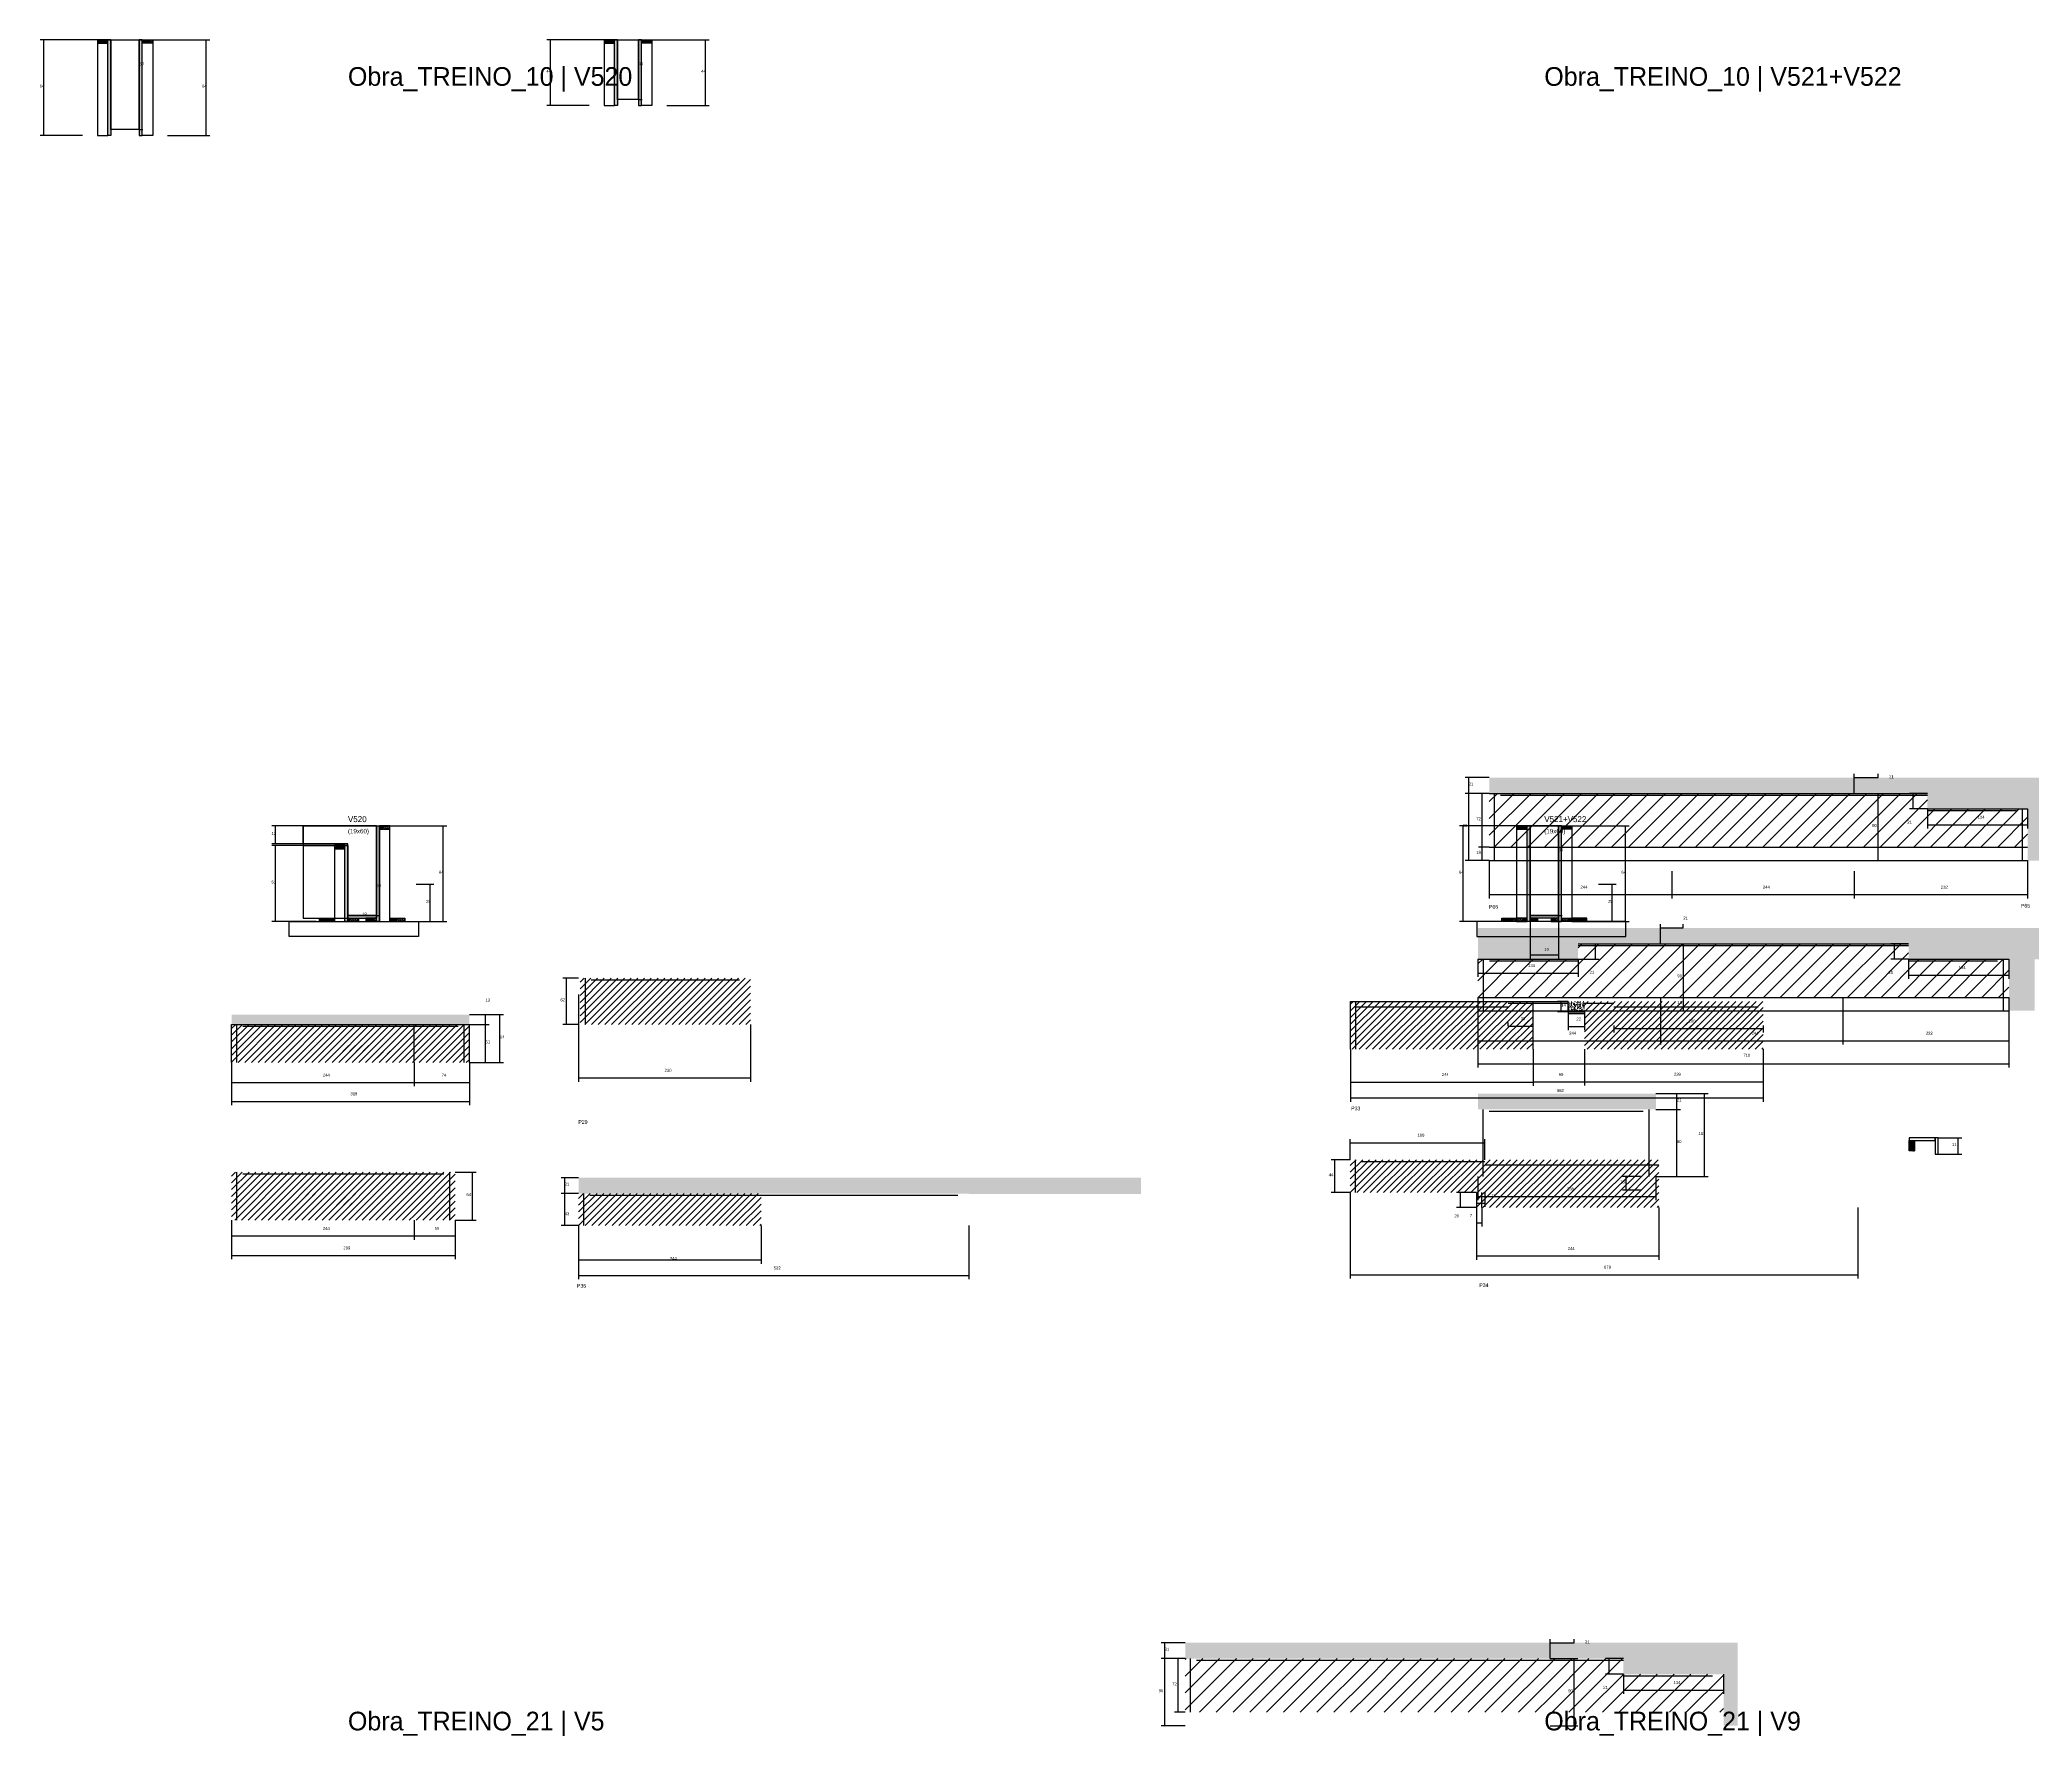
# Model space of a CAD drawing. Header units: metres. Extents: x -65046 to 21926, y -45195 to 1016.
# Drawn here: x 2788 to 5452, y -25418 to -23148 of the extents above; entities that cross this region are included whole.
import ezdxf

# ---------------------------------------------------------------- set-up
doc = ezdxf.new("R2010")
doc.units = ezdxf.units.M
for name, color, linetype in [('CONCRETO', 251, 'Continuous'), ('COTA', 241, 'Continuous'), ('Hachura', 253, 'Continuous'), ('LABEL_ID', 3, 'Continuous'), ('Madeira', 126, 'Continuous'), ('NOMENCLATURA', 7, 'Continuous'), ('Painéis', 200, 'Continuous'), ('SARR_2.2x7', 40, 'Continuous'), ('Texto Seção', 7, 'Continuous')]:
    doc.layers.add(name, color=color, linetype=linetype)

msp = doc.modelspace()

# ---------------------------------------------------------------- hatches: boundary and pattern name
at = {"layer": 'COTA'}
h = msp.add_hatch(dxfattribs=at)
h.set_pattern_fill('AR-CONC', scale=0.03)
h.paths.add_polyline_path([(5465.4, -24135.4), (4726.4, -24135.4), (4726.4, -24135.4), (4726.4, -24156.6), (4726.4, -24156.6), (5312.4, -24156.6), (5312.4, -24156.6), (5312.4, -24177.4), (5312.4, -24177.4), (5446.4, -24177.4), (5446.4, -24177.4), (5446.4, -24246.4), (5446.4, -24246.4), (5465.4, -24246.4), (5465.4, -24246.4), (5465.4, -24135.4)])
h = msp.add_hatch(dxfattribs=at)
h.set_pattern_fill('AR-CONC', scale=0.03)
h.paths.add_polyline_path([(5455.9, -24378.4), (5589.9, -24378.4), (5589.9, -24357.6), (5801.4, -24357.6), (5917.4, -24357.6), (5917.4, -24336.4), (5801.4, -24336.4), (4845.3, -24336.4), (4711.3, -24336.4), (4711.3, -24378.4), (4845.3, -24378.4), (4845.3, -24357.6), (5199.3, -24357.6), (5199.3, -24357.6), (5287.3, -24357.6), (5287.3, -24378.4), (5421.3, -24378.4), (5421.3, -24447.4), (5455.9, -24447.4)])
h = msp.add_hatch(dxfattribs=at)
h.set_pattern_fill('AR-CONC', scale=0.03)
h.paths.add_polyline_path([(3362.4, -24465.6), (3362.4, -24452.4), (3044.4, -24452.4), (3044.4, -24465.6)])
h = msp.add_hatch(dxfattribs=at)
h.set_pattern_fill('AR-CONC', scale=0.03)
h.paths.add_polyline_path([(4831.9, -24434.9), (4831.9, -24448.9), (4853.9, -24448.9), (4853.9, -24434.9)])
h = msp.add_hatch(dxfattribs=at)
h.set_pattern_fill('AR-CONC', scale=0.03)
h.paths.add_polyline_path([(4711.3, -24558.2), (4711.3, -24579.4), (4949.3, -24579.4), (4949.3, -24558.2)])
h = msp.add_hatch(dxfattribs=at)
h.set_pattern_fill('AR-CONC', scale=0.03)
h.paths.add_polyline_path([(4011.5, -24670.6), (3508.5, -24670.6), (3508.5, -24691.8), (4030.5, -24691.8), (4030.5, -24692.6), (4260.5, -24692.6), (4260.5, -24670.6)])
h = msp.add_hatch(dxfattribs=at)
h.set_pattern_fill('AR-CONC', scale=0.03)
h.paths.add_polyline_path([(5058.8, -25292.8), (4319.8, -25292.8), (4319.8, -25292.8), (4319.8, -25314), (4319.8, -25314), (4905.8, -25314), (4905.8, -25314), (4905.8, -25334.8), (4905.8, -25334.8), (5039.8, -25334.8), (5039.8, -25334.8), (5039.8, -25403.8), (5039.8, -25403.8), (5058.8, -25403.8), (5058.8, -25403.8), (5058.8, -25292.8)])
at = {"layer": 'Hachura'}
h = msp.add_hatch(dxfattribs=at)
h.set_pattern_fill('ANSI31', scale=0.5)
h.paths.add_polyline_path([(2878.9, -23152.9), (2878.9, -23148.5), (2878.9, -23148.5), (2864.9, -23148.5), (2864.9, -23148.5), (2864.9, -23152.9), (2864.9, -23152.9), (2878.9, -23152.9)])
h = msp.add_hatch(color=8, dxfattribs=at)
h.dxf.hatch_style = 1
h.paths.add_polyline_path([(2878.9, -23148.5), (2882.9, -23148.5), (2882.9, -23148.5), (2882.9, -23276.5), (2882.9, -23276.5), (2878.9, -23276.5), (2878.9, -23276.5), (2878.9, -23148.5)])
h = msp.add_hatch(color=8, dxfattribs=at)
h.dxf.hatch_style = 1
h.paths.add_polyline_path([(2924.9, -23148.5), (2920.9, -23148.5), (2920.9, -23148.5), (2920.9, -23276.5), (2920.9, -23276.5), (2924.9, -23276.5), (2924.9, -23276.5), (2924.9, -23148.5)])
h = msp.add_hatch(dxfattribs=at)
h.set_pattern_fill('ANSI31', scale=0.5)
h.paths.add_polyline_path([(2924.9, -23152.9), (2924.9, -23148.5), (2924.9, -23148.5), (2938.9, -23148.5), (2938.9, -23148.5), (2938.9, -23152.9), (2938.9, -23152.9), (2924.9, -23152.9)])
h = msp.add_hatch(dxfattribs=at)
h.set_pattern_fill('ANSI31', scale=0.5)
h.paths.add_polyline_path([(3556.6, -23152.9), (3556.6, -23148.5), (3556.6, -23148.5), (3542.6, -23148.5), (3542.6, -23148.5), (3542.6, -23152.9), (3542.6, -23152.9), (3556.6, -23152.9)])
h = msp.add_hatch(color=8, dxfattribs=at)
h.dxf.hatch_style = 1
h.paths.add_polyline_path([(3556.6, -23148.5), (3560.6, -23148.5), (3560.6, -23148.5), (3560.6, -23236.5), (3560.6, -23236.5), (3556.6, -23236.5), (3556.6, -23236.5), (3556.6, -23148.5)])
h = msp.add_hatch(color=8, dxfattribs=at)
h.dxf.hatch_style = 1
h.paths.add_polyline_path([(3592.5, -23148.5), (3588.5, -23148.5), (3588.5, -23148.5), (3588.6, -23236.5), (3588.6, -23236.5), (3592.6, -23236.5), (3592.6, -23236.5), (3592.5, -23148.5)])
h = msp.add_hatch(dxfattribs=at)
h.set_pattern_fill('ANSI31', scale=0.5)
h.paths.add_polyline_path([(3592.5, -23152.9), (3592.5, -23148.5), (3592.5, -23148.5), (3606.5, -23148.5), (3606.5, -23148.5), (3606.5, -23152.9), (3606.5, -23152.9), (3592.5, -23152.9)])
h = msp.add_hatch(dxfattribs=at)
h.set_pattern_fill('ANSI31', scale=5)
h.paths.add_polyline_path([(4970.4, -24228.4), (4970.4, -24156.6), (4726.4, -24156.6), (4726.4, -24228.4)])
h = msp.add_hatch(dxfattribs=at)
h.set_pattern_fill('ANSI31', scale=5)
h.paths.add_polyline_path([(5214.4, -24228.4), (5214.4, -24156.6), (4970.4, -24156.6), (4970.4, -24228.4)])
h = msp.add_hatch(dxfattribs=at)
h.set_pattern_fill('ANSI31', scale=5)
h.paths.add_polyline_path([(5312.4, -24228.4), (5446.4, -24228.4), (5446.4, -24177.4), (5312.4, -24177.4), (5312.4, -24156.6), (5214.4, -24156.6), (5214.4, -24228.4)])
h = msp.add_hatch(color=8, dxfattribs=at)
h.dxf.hatch_style = 1
h.paths.add_polyline_path([(3238, -24200), (3242, -24200), (3242, -24200), (3242, -24328), (3242, -24328), (3238, -24328), (3238, -24328), (3238, -24200)])
h = msp.add_hatch(dxfattribs=at)
h.set_pattern_fill('ANSI31', scale=0.5)
h.paths.add_polyline_path([(3256, -24204.4), (3256, -24200), (3256, -24200), (3242, -24200), (3242, -24200), (3242, -24204.4), (3242, -24204.4), (3256, -24204.4)])
h = msp.add_hatch(dxfattribs=at)
h.set_pattern_fill('ANSI31', scale=0.5)
h.paths.add_polyline_path([(4777, -24204.4), (4777, -24200), (4777, -24200), (4763, -24200), (4763, -24200), (4763, -24204.4), (4763, -24204.4), (4777, -24204.4)])
h = msp.add_hatch(color=8, dxfattribs=at)
h.dxf.hatch_style = 1
h.paths.add_polyline_path([(4777, -24200), (4781, -24200), (4781, -24200), (4781, -24328), (4781, -24328), (4777, -24328), (4777, -24328), (4777, -24200)])
h = msp.add_hatch(color=8, dxfattribs=at)
h.dxf.hatch_style = 1
h.paths.add_polyline_path([(4823, -24200), (4819, -24200), (4819, -24200), (4819, -24328), (4819, -24328), (4823, -24328), (4823, -24328), (4823, -24200)])
h = msp.add_hatch(dxfattribs=at)
h.set_pattern_fill('ANSI31', scale=0.5)
h.paths.add_polyline_path([(4823, -24204.4), (4823, -24200), (4823, -24200), (4837, -24200), (4837, -24200), (4837, -24204.4), (4837, -24204.4), (4823, -24204.4)])
h = msp.add_hatch(color=8, dxfattribs=at)
h.dxf.hatch_style = 1
h.paths.add_polyline_path([(3200, -24226.4), (3200, -24224), (3200, -24224), (3140, -24224), (3140, -24224), (3140, -24226.4), (3140, -24226.4), (3200, -24226.4)])
h = msp.add_hatch(dxfattribs=at)
h.set_pattern_fill('ANSI31', scale=0.5)
h.paths.add_polyline_path([(3196, -24230.8), (3196, -24226.4), (3196, -24226.4), (3182, -24226.4), (3182, -24226.4), (3182, -24230.8), (3182, -24230.8), (3196, -24230.8)])
h = msp.add_hatch(color=8, dxfattribs=at)
h.dxf.hatch_style = 1
h.paths.add_polyline_path([(3196, -24226.4), (3200, -24226.4), (3200, -24226.4), (3200, -24328), (3200, -24328), (3196, -24328), (3196, -24328), (3196, -24226.4)])
h = msp.add_hatch(dxfattribs=at)
h.set_pattern_fill('ANSI31', scale=0.5)
h.paths.add_polyline_path([(3162, -24328), (3162, -24323.6), (3162, -24323.6), (3182, -24323.6), (3182, -24323.6), (3182, -24328), (3182, -24328), (3162, -24328)])
h = msp.add_hatch(color=8, dxfattribs=at)
h.dxf.hatch_style = 1
h.paths.add_polyline_path([(3238, -24323.6), (3238, -24320), (3238, -24320), (3200, -24320), (3200, -24320), (3200, -24323.6), (3200, -24323.6), (3238, -24323.6)])
h = msp.add_hatch(dxfattribs=at)
h.set_pattern_fill('ANSI31', scale=0.5)
h.paths.add_polyline_path([(3200, -24328), (3200, -24323.6), (3200, -24323.6), (3214, -24323.6), (3214, -24323.6), (3214, -24328), (3214, -24328), (3200, -24328)])
h = msp.add_hatch(dxfattribs=at)
h.set_pattern_fill('ANSI31', scale=0.5)
h.paths.add_polyline_path([(3238, -24328), (3238, -24323.6), (3238, -24323.6), (3224, -24323.6), (3224, -24323.6), (3224, -24328), (3224, -24328), (3238, -24328)])
h = msp.add_hatch(dxfattribs=at)
h.set_pattern_fill('ANSI31', scale=0.5)
h.paths.add_polyline_path([(3256, -24328), (3256, -24323.6), (3256, -24323.6), (3276, -24323.6), (3276, -24323.6), (3276, -24328), (3276, -24328), (3256, -24328)])
h = msp.add_hatch(dxfattribs=at)
h.set_pattern_fill('ANSI31', scale=0.5)
h.paths.add_polyline_path([(4743, -24328), (4743, -24323.6), (4743, -24323.6), (4763, -24323.6), (4763, -24323.6), (4763, -24328), (4763, -24328), (4743, -24328)])
h = msp.add_hatch(dxfattribs=at)
h.set_pattern_fill('ANSI31', scale=0.5)
h.paths.add_polyline_path([(4777, -24328), (4777, -24323.6), (4777, -24323.6), (4763, -24323.6), (4763, -24323.6), (4763, -24328), (4763, -24328), (4777, -24328)])
h = msp.add_hatch(color=8, dxfattribs=at)
h.dxf.hatch_style = 1
h.paths.add_polyline_path([(4781, -24323.6), (4781, -24320), (4781, -24320), (4819, -24320), (4819, -24320), (4819, -24323.6), (4819, -24323.6), (4781, -24323.6)])
h = msp.add_hatch(dxfattribs=at)
h.set_pattern_fill('ANSI31', scale=0.5)
h.paths.add_polyline_path([(4781, -24328), (4781, -24323.6), (4781, -24323.6), (4791, -24323.6), (4791, -24323.6), (4791, -24328), (4791, -24328), (4781, -24328)])
h = msp.add_hatch(dxfattribs=at)
h.set_pattern_fill('ANSI31', scale=0.5)
h.paths.add_polyline_path([(4819, -24328), (4819, -24323.6), (4819, -24323.6), (4809, -24323.6), (4809, -24323.6), (4809, -24328), (4809, -24328), (4819, -24328)])
h = msp.add_hatch(dxfattribs=at)
h.set_pattern_fill('ANSI31', scale=0.5)
h.paths.add_polyline_path([(4823, -24328), (4823, -24323.6), (4823, -24323.6), (4837, -24323.6), (4837, -24323.6), (4837, -24328), (4837, -24328), (4823, -24328)])
h = msp.add_hatch(dxfattribs=at)
h.set_pattern_fill('ANSI31', scale=0.5)
h.paths.add_polyline_path([(4857, -24328), (4857, -24323.6), (4857, -24323.6), (4837, -24323.6), (4837, -24323.6), (4837, -24328), (4837, -24328), (4857, -24328)])
h = msp.add_hatch(dxfattribs=at)
h.set_pattern_fill('ANSI31', scale=5)
h.paths.add_polyline_path([(4955.3, -24429.4), (4955.3, -24357.6), (4845.3, -24357.6), (4845.3, -24378.4), (4711.3, -24378.4), (4711.3, -24429.4), (4845.3, -24429.4)])
h = msp.add_hatch(dxfattribs=at)
h.set_pattern_fill('ANSI31', scale=5)
h.paths.add_polyline_path([(5199.3, -24429.4), (5199.3, -24357.6), (4955.3, -24357.6), (4955.3, -24429.4)])
h = msp.add_hatch(dxfattribs=at)
h.set_pattern_fill('ANSI31', scale=5)
h.paths.add_polyline_path([(5421.3, -24429.4), (5421.3, -24378.4), (5287.3, -24378.4), (5287.3, -24357.6), (5199.3, -24357.6), (5199.3, -24429.4)])
h = msp.add_hatch(dxfattribs=at)
h.set_pattern_fill('ANSI31', scale=2)
h.paths.add_polyline_path([(3738.5, -24465.7), (3738.5, -24403.7), (3510.5, -24403.7), (3510.5, -24465.7)])
h = msp.add_hatch(dxfattribs=at)
h.set_pattern_fill('ANSI31', scale=2)
h.paths.add_polyline_path([(4540.9, -24434.9), (4540.9, -24498.9), (4784.9, -24498.9), (4784.9, -24434.9)])
h = msp.add_hatch(dxfattribs=at)
h.set_pattern_fill('ANSI31', scale=2)
h.paths.add_polyline_path([(4757.9, -24469.6), (4779.5, -24469.6), (4779.5, -24469.6), (4779.5, -24449), (4779.5, -24449), (4757.9, -24449), (4757.9, -24449), (4757.9, -24469.6)])
h = msp.add_hatch(dxfattribs=at)
h.set_pattern_fill('ANSI31', scale=2)
h.paths.add_polyline_path([(5092.9, -24434.9), (4853.9, -24434.9), (4853.9, -24434.9), (4853.9, -24498.9), (4853.9, -24498.9), (5092.9, -24498.9), (5092.9, -24498.9), (5092.9, -24434.9)])
h = msp.add_hatch(dxfattribs=at)
h.set_pattern_fill('ANSI31', scale=2)
h.paths.add_polyline_path([(4978.6, -24472.9), (5007.5, -24472.9), (5007.5, -24472.9), (5007.5, -24452.3), (5007.5, -24452.3), (4978.6, -24452.3), (4978.6, -24452.3), (4978.6, -24472.9)])
h = msp.add_hatch(dxfattribs=at)
h.set_pattern_fill('ANSI31', scale=2)
h.paths.add_polyline_path([(3044.4, -24465.6), (3044.4, -24516.4), (3288.4, -24516.4), (3288.4, -24465.6)])
h = msp.add_hatch(dxfattribs=at)
h.set_pattern_fill('ANSI31', scale=2)
h.paths.add_polyline_path([(3288.4, -24465.6), (3288.4, -24516.4), (3362.4, -24516.4), (3362.4, -24465.6)])
h = msp.add_hatch(dxfattribs=at)
h.set_pattern_fill('ANSI31', scale=2)
h.paths.add_polyline_path([(3182.8, -24510.1), (3182.8, -24493.9), (3182.8, -24493.9), (3256.4, -24493.9), (3256.4, -24493.9), (3256.4, -24510.1), (3256.4, -24510.1), (3182.8, -24510.1)])
h = msp.add_hatch(dxfattribs=at)
h.set_pattern_fill('ANSI31', scale=2)
h.paths.add_polyline_path([(3288.4, -24727.3), (3288.4, -24663.3), (3044.4, -24663.3), (3044.4, -24727.3)])
h = msp.add_hatch(dxfattribs=at)
h.set_pattern_fill('ANSI31', scale=2)
h.paths.add_polyline_path([(3288.4, -24727.3), (3343.4, -24727.3), (3343.4, -24663.3), (3288.4, -24663.3)])
h = msp.add_hatch(dxfattribs=at)
h.set_pattern_fill('ANSI31', scale=2)
h.paths.add_polyline_path([(4720.4, -24690.6), (4720.4, -24646.6), (4540.4, -24646.6), (4540.4, -24690.6)])
h = msp.add_hatch(dxfattribs=at)
h.set_pattern_fill('ANSI31', scale=2)
h.paths.add_polyline_path([(4720.4, -24646.6), (4720.4, -24690.6), (4709.4, -24690.6), (4709.4, -24710.6), (4953.4, -24710.6), (4953.4, -24646.6)])
h = msp.add_hatch(dxfattribs=at)
h.set_pattern_fill('ANSI31', scale=2)
h.paths.add_polyline_path([(3141.4, -24707.9), (3141.4, -24691.7), (3141.4, -24691.7), (3210, -24691.7), (3210, -24691.7), (3210, -24707.9), (3210, -24707.9), (3141.4, -24707.9)])
h = msp.add_hatch(dxfattribs=at)
h.set_pattern_fill('ANSI31', scale=2)
h.paths.add_polyline_path([(3508.5, -24691.8), (3508.5, -24734.6), (3752.5, -24734.6), (3752.5, -24691.8)])
h = msp.add_hatch(dxfattribs=at)
h.set_pattern_fill('ANSI31', scale=5)
h.paths.add_polyline_path([(4563.8, -25385.8), (4563.8, -25314), (4319.8, -25314), (4319.8, -25385.8)])
h = msp.add_hatch(dxfattribs=at)
h.set_pattern_fill('ANSI31', scale=5)
h.paths.add_polyline_path([(4807.8, -25385.8), (4807.8, -25314), (4563.8, -25314), (4563.8, -25385.8)])
h = msp.add_hatch(dxfattribs=at)
h.set_pattern_fill('ANSI31', scale=5)
h.paths.add_polyline_path([(4905.8, -25385.8), (5039.8, -25385.8), (5039.8, -25334.8), (4905.8, -25334.8), (4905.8, -25314), (4807.8, -25314), (4807.8, -25385.8)])
at = {"layer": 'Madeira'}
h = msp.add_hatch(dxfattribs=at)
h.set_pattern_fill('ANSI31', scale=0.2)
h.paths.add_polyline_path([(5287.9, -24634.8), (5294.9, -24634.8), (5294.9, -24620.8), (5287.9, -24620.8)])

# ---------------------------------------------------------------- linework, layer by layer
at = {"layer": 'CONCRETO'}
for points in [[(2882.9, -23148.5), (2882.9, -23148.5), (2882.9, -23148.5), (2882.9, -23148.5), (2920.9, -23148.5), (2920.9, -23148.5), (2920.9, -23148.5), (2920.9, -23268.5), (2882.9, -23268.5), (2882.9, -23148.5)], [(3560.6, -23148.5), (3560.6, -23148.5), (3560.6, -23148.5), (3560.6, -23148.5), (3588.6, -23148.5), (3588.6, -23148.5), (3588.6, -23148.5), (3588.6, -23228.5), (3560.6, -23228.5), (3560.6, -23148.5)], [(3200, -24224), (3140, -24224), (3140, -24200), (3238, -24200), (3238, -24323.6), (3238, -24323.6), (3238, -24320), (3200, -24320)], [(3140, -24323.6), (3238, -24323.6), (3238, -24200), (3140, -24200)], [(4781, -24200), (4819, -24200), (4819, -24320), (4781, -24320), (4781, -24200)], [(4781, -24320), (4819, -24320), (4819, -24200), (4781, -24200)]]:
    msp.add_lwpolyline(points, close=True, dxfattribs=at)
at = {"layer": 'COTA'}
for p, q in [((2882.9, -23148.5), (2788.2, -23148.5)), ((2793.2, -23276.5), (2793.2, -23148.5)), ((2920.9, -23268.5), (2920.9, -23148.5)), ((2920.9, -23148.5), (2925.9, -23148.5)), ((2938.9, -23148.5), (3015.3, -23148.5)), ((3010.3, -23276.5), (3010.3, -23148.5)), ((3560.6, -23148.5), (3465.9, -23148.5)), ((3470.9, -23236.5), (3470.9, -23148.5)), ((3588.5, -23148.5), (3593.6, -23148.5)), ((3588.6, -23228.5), (3588.6, -23148.5)), ((3606.5, -23148.5), (3683, -23148.5)), ((3678, -23236.5), (3678, -23148.5)), ((3588.6, -23228.5), (3593.6, -23228.5)), ((3522.6, -23236.5), (3465.9, -23236.5)), ((3626.6, -23236.5), (3683, -23236.5)), ((2844.9, -23276.5), (2788.2, -23276.5)), ((2920.9, -23268.5), (2925.9, -23268.5)), ((2958.9, -23276.5), (3015.3, -23276.5)), ((4726.4, -24135.4), (4694, -24135.4)), ((4699, -24156.6), (4699, -24135.4)), ((5214.4, -24156.6), (5214.4, -24130.4)), ((5214.4, -24135.4), (5246.6, -24135.4)), ((5246.6, -24135.4), (5246.6, -24130.4)), ((4726.4, -24156.6), (4694, -24156.6)), ((4726.4, -24156.6), (4694, -24156.6)), ((4699, -24246.4), (4699, -24156.6)), ((4726.4, -24156.6), (4712, -24156.6)), ((4717, -24228.4), (4717, -24156.6)), ((5214.4, -24156.6), (5251.6, -24156.6)), ((5246.6, -24246.4), (5246.6, -24156.6)), ((5312.4, -24156.6), (5288.5, -24156.6)), ((5293.5, -24177.4), (5293.5, -24156.6)), ((5312.4, -24177.4), (5288.5, -24177.4)), ((5312.4, -24177.4), (5312.4, -24203.7)), ((5446.4, -24177.4), (5446.4, -24203.7)), ((3140, -24200), (3098.3, -24200)), ((3103.3, -24224), (3103.3, -24200)), ((3200, -24200), (3243, -24200)), ((3238, -24320), (3238, -24200)), ((3256, -24200), (3332.2, -24200)), ((3327.2, -24328), (3327.2, -24200)), ((4781, -24200), (4686.4, -24200)), ((4691.4, -24328), (4691.4, -24200)), ((4819, -24320), (4819, -24200)), ((4819, -24200), (4824, -24200)), ((4837, -24200), (4913.5, -24200)), ((4908.5, -24328), (4908.5, -24200)), ((5312.4, -24198.7), (5446.4, -24198.7)), ((3140, -24224), (3098.3, -24224)), ((3140, -24226.4), (3098.3, -24226.4)), ((3103.3, -24328), (3103.3, -24226.4)), ((4726.4, -24246.4), (4694, -24246.4)), ((4726.4, -24228.4), (4712, -24228.4)), ((4726.4, -24228.4), (4712, -24228.4)), ((4726.4, -24246.4), (4712, -24246.4)), ((4717, -24246.4), (4717, -24228.4)), ((4726.4, -24246.4), (4726.4, -24297)), ((5214.4, -24246.4), (5251.6, -24246.4)), ((5446.4, -24246.4), (5446.4, -24297)), ((4970.4, -24260.4), (4970.4, -24297)), ((4970.4, -24260.4), (4970.4, -24297)), ((5214.4, -24260.4), (5214.4, -24297)), ((5214.4, -24260.4), (5214.4, -24297)), ((3291.3, -24278.1), (3314.9, -24278.1)), ((3309.9, -24328), (3309.9, -24278.1)), ((4726.4, -24292), (4970.4, -24292)), ((4872.3, -24278), (4895.9, -24278)), ((4890.9, -24328), (4890.9, -24278)), ((4970.4, -24292), (5214.4, -24292)), ((5214.4, -24292), (5446.4, -24292)), ((3200, -24328), (3200, -24315)), ((3200, -24320), (3243, -24320)), ((3200, -24320), (3238, -24320)), ((3238, -24328), (3238, -24315)), ((4781, -24323.6), (4781, -24377.7)), ((4819, -24320), (4824, -24320)), ((4819, -24323.6), (4819, -24377.7)), ((3157.6, -24328), (3098.3, -24328)), ((3256, -24328), (3332.2, -24328)), ((3291.3, -24328), (3314.9, -24328)), ((4743, -24328), (4686.4, -24328)), ((4857, -24328), (4913.5, -24328)), ((4872.3, -24328), (4895.9, -24328)), ((4955.3, -24357.6), (4955.3, -24331.4)), ((4955.3, -24336.4), (4985.9, -24336.4)), ((4985.9, -24336.4), (4985.9, -24331.4)), ((4711.3, -24378.4), (4711.3, -24402)), ((4781, -24372.7), (4819, -24372.7)), ((4845.3, -24357.6), (4873.6, -24357.6)), ((4845.3, -24378.4), (4845.3, -24402)), ((4845.3, -24378.4), (4873.6, -24378.4)), ((4868.6, -24378.4), (4868.6, -24357.6)), ((4955.3, -24357.6), (4991.1, -24357.6)), ((4986.1, -24447.4), (4986.1, -24357.6)), ((5287.3, -24357.6), (5263.4, -24357.6)), ((5287.3, -24378.4), (5263.4, -24378.4)), ((5268.4, -24378.4), (5268.4, -24357.6)), ((5287.3, -24378.4), (5287.3, -24404.6)), ((5421.3, -24378.4), (5421.3, -24404.6)), ((3508.5, -24403.7), (3487.3, -24403.7)), ((3492.3, -24465.7), (3492.3, -24403.7)), ((4711.3, -24397), (4845.3, -24397)), ((5287.3, -24399.6), (5421.3, -24399.6)), ((3508.5, -24425.7), (3508.5, -24542.2)), ((4711.3, -24429.4), (4711.3, -24492.4)), ((4955.3, -24429.4), (4955.3, -24492.4)), ((4955.3, -24429.4), (4955.3, -24492.4)), ((4986.1, -24447.4), (4986.1, -24429.4)), ((4986.1, -24429.4), (4991.1, -24429.4)), ((5199.3, -24429.4), (5199.3, -24492.4)), ((5199.3, -24429.4), (5199.3, -24492.4)), ((5421.3, -24429.4), (5421.3, -24523.1)), ((3362.4, -24452.4), (3389, -24452.4)), ((3362.4, -24452.4), (3408.2, -24452.4)), ((3384, -24465.6), (3384, -24452.4)), ((3403.2, -24516.4), (3403.2, -24452.4)), ((4711.3, -24447.4), (4711.3, -24523.1)), ((4831.9, -24434.9), (4817.5, -24434.9)), ((4831.9, -24448.9), (4817.5, -24448.9)), ((4822.5, -24448.9), (4822.5, -24434.9)), ((4831.9, -24448.9), (4831.9, -24473.5)), ((4853.9, -24448.9), (4853.9, -24473.5)), ((4955.3, -24447.4), (4991.1, -24447.4)), ((4986.1, -24447.4), (4991.1, -24447.4)), ((5421.3, -24447.4), (5421.3, -24492.4)), ((3362.4, -24465.6), (3389, -24465.6)), ((3362.4, -24465.6), (3389, -24465.6)), ((3384, -24516.4), (3384, -24465.6)), ((3508.5, -24465.7), (3487.3, -24465.7)), ((3738.5, -24465.7), (3738.5, -24542.2)), ((4751.9, -24468.1), (4751.9, -24463.1)), ((4751.9, -24468.1), (4784.9, -24468.1)), ((4784.9, -24468.1), (4784.9, -24463.1)), ((4831.9, -24468.5), (4853.9, -24468.5)), ((4892.9, -24466.9), (4892.9, -24476.2)), ((4892.9, -24471.2), (5092.9, -24471.2)), ((5092.9, -24466.9), (5092.9, -24476.2)), ((4540.9, -24498.9), (4540.9, -24547.9)), ((4540.9, -24498.9), (4540.9, -24569)), ((4711.3, -24487.4), (4955.3, -24487.4)), ((4784.9, -24498.9), (4784.9, -24547.9)), ((4784.9, -24498.9), (4784.9, -24547.5)), ((4853.9, -24498.9), (4853.9, -24547.5)), ((4853.9, -24498.9), (4853.9, -24547.5)), ((4955.3, -24487.4), (5199.3, -24487.4)), ((5092.9, -24498.9), (5092.9, -24547.5)), ((5092.9, -24498.9), (5092.9, -24569)), ((5199.3, -24487.4), (5421.3, -24487.4)), ((3044.4, -24516.4), (3044.4, -24573.5)), ((3044.4, -24516.4), (3044.4, -24548.4)), ((3288.4, -24516.4), (3288.4, -24548.4)), ((3288.4, -24516.4), (3288.4, -24548.4)), ((3362.4, -24516.4), (3362.4, -24573.5)), ((3362.4, -24516.4), (3389, -24516.4)), ((3362.4, -24516.4), (3408.2, -24516.4)), ((3362.4, -24516.4), (3362.4, -24548.4)), ((3508.5, -24537.2), (3738.5, -24537.2)), ((4711.3, -24518.1), (5421.3, -24518.1)), ((3044.4, -24543.4), (3288.4, -24543.4)), ((3288.4, -24543.4), (3362.4, -24543.4)), ((4540.9, -24542.9), (4784.9, -24542.9)), ((4540.9, -24564), (5092.9, -24564)), ((4784.9, -24542.5), (4853.9, -24542.5)), ((4853.9, -24542.5), (5092.9, -24542.5)), ((4949.3, -24558.2), (4982.3, -24558.2)), ((4949.3, -24558.2), (5019.2, -24558.2)), ((4977.3, -24579.4), (4977.3, -24558.2)), ((5014.2, -24669.2), (5014.2, -24558.2)), ((3044.4, -24568.5), (3362.4, -24568.5)), ((4949.3, -24579.4), (4982.3, -24579.4)), ((4949.3, -24579.4), (4982.3, -24579.4)), ((4977.3, -24669.2), (4977.3, -24579.4)), ((4540.4, -24646.6), (4540.4, -24619)), ((4720.4, -24646.6), (4720.4, -24619)), ((5326.8, -24617.2), (5358.3, -24617.2)), ((5353.3, -24639.2), (5353.3, -24617.2)), ((4540.4, -24624), (4720.4, -24624)), ((5326.8, -24639.2), (5358.3, -24639.2)), ((3343.4, -24663.3), (3371.6, -24663.3)), ((3366.6, -24727.3), (3366.6, -24663.3)), ((3508.5, -24670.6), (3485, -24670.6)), ((3490, -24691.8), (3490, -24670.6)), ((4540.4, -24646.6), (4514.8, -24646.6)), ((4519.8, -24690.6), (4519.8, -24646.6)), ((4711.3, -24669.2), (4711.3, -24700.9)), ((4928.8, -24669.2), (4904.6, -24669.2)), ((4909.6, -24687.2), (4909.6, -24669.2)), ((4949.3, -24669.2), (4982.3, -24669.2)), ((4949.3, -24669.2), (4949.3, -24700.9)), ((4949.3, -24669.2), (5019.2, -24669.2)), ((3508.5, -24691.8), (3485, -24691.8)), ((3508.5, -24691.8), (3485, -24691.8)), ((3490, -24734.6), (3490, -24691.8)), ((4540.4, -24690.6), (4514.8, -24690.6)), ((4540.4, -24690.6), (4540.4, -24805.5)), ((4709.4, -24690.6), (4682.8, -24690.6)), ((4687.8, -24710.6), (4687.8, -24690.6)), ((4709.4, -24690.6), (4709.4, -24709.8)), ((4711.3, -24695.9), (4949.3, -24695.9)), ((4720.4, -24690.6), (4720.4, -24709.8)), ((4928.8, -24687.2), (4904.6, -24687.2)), ((4709.4, -24710.6), (4682.8, -24710.6)), ((4709.4, -24704.8), (4720.4, -24704.8)), ((4709.4, -24710.6), (4709.4, -24780.3)), ((4709.4, -24710.6), (4709.4, -24736)), ((4716.4, -24710.6), (4716.4, -24736)), ((4953.4, -24710.6), (4953.4, -24780.3)), ((5219.4, -24710.6), (5219.4, -24805.5)), ((3044.4, -24727.3), (3044.4, -24779.6)), ((3044.4, -24727.3), (3044.4, -24753.6)), ((3044.4, -24748.6), (3288.4, -24748.6)), ((3288.4, -24727.3), (3288.4, -24753.6)), ((3288.4, -24727.3), (3288.4, -24753.6)), ((3288.4, -24748.6), (3343.4, -24748.6)), ((3343.4, -24727.3), (3343.4, -24779.6)), ((3343.4, -24727.3), (3371.6, -24727.3)), ((3343.4, -24727.3), (3343.4, -24753.6)), ((3508.5, -24734.6), (3485, -24734.6)), ((3508.5, -24734.6), (3508.5, -24785.7)), ((3508.5, -24734.6), (3508.5, -24806.5)), ((3752.5, -24734.6), (3752.5, -24785.7)), ((4030.5, -24734.6), (4030.5, -24806.5)), ((4709.4, -24731), (4716.4, -24731)), ((3044.4, -24774.6), (3343.4, -24774.6)), ((4709.4, -24775.3), (4953.4, -24775.3)), ((3508.5, -24780.7), (3752.5, -24780.7)), ((3508.5, -24801.5), (4030.5, -24801.5)), ((4540.4, -24800.5), (5219.4, -24800.5)), ((4319.8, -25292.8), (4287.4, -25292.8)), ((4292.4, -25314), (4292.4, -25292.8)), ((4807.8, -25314), (4807.8, -25287.8)), ((4807.8, -25292.8), (4840, -25292.8)), ((4840, -25292.8), (4840, -25287.8)), ((4319.8, -25314), (4287.4, -25314)), ((4319.8, -25314), (4287.4, -25314)), ((4292.4, -25403.8), (4292.4, -25314)), ((4319.8, -25314), (4305.4, -25314)), ((4310.4, -25385.8), (4310.4, -25314)), ((4807.8, -25314), (4845, -25314)), ((4840, -25403.8), (4840, -25314)), ((4905.8, -25314), (4881.9, -25314)), ((4905.8, -25334.8), (4881.9, -25334.8)), ((4886.9, -25334.8), (4886.9, -25314)), ((4905.8, -25334.8), (4905.8, -25361.1)), ((5039.8, -25334.8), (5039.8, -25361.1)), ((4905.8, -25356.1), (5039.8, -25356.1)), ((4319.8, -25385.8), (4305.4, -25385.8)), ((4319.8, -25403.8), (4287.4, -25403.8)), ((4807.8, -25403.8), (4845, -25403.8))]:
    msp.add_line(p, q, dxfattribs=at)
at = {"layer": 'Madeira'}
for points in [[(2878.9, -23152.9), (2878.9, -23148.5), (2864.9, -23148.5), (2864.9, -23152.9)], [(2878.9, -23148.5), (2864.9, -23148.5), (2864.9, -23276.5), (2878.9, -23276.5)], [(2924.9, -23152.9), (2924.9, -23148.5), (2938.9, -23148.5), (2938.9, -23152.9)], [(2924.9, -23148.5), (2938.9, -23148.5), (2938.9, -23276.5), (2924.9, -23276.5)], [(3556.6, -23152.9), (3556.6, -23148.5), (3542.6, -23148.5), (3542.6, -23152.9)], [(3556.6, -23148.5), (3542.6, -23148.5), (3542.6, -23236.5), (3556.6, -23236.5)], [(3592.5, -23152.9), (3592.5, -23148.5), (3606.5, -23148.5), (3606.5, -23152.9)], [(3592.5, -23148.5), (3606.5, -23148.5), (3606.6, -23236.5), (3592.6, -23236.5)], [(3256, -24204.4), (3256, -24200), (3242, -24200), (3242, -24204.4)], [(3256, -24200), (3242, -24200), (3242, -24328), (3256, -24328)], [(4777, -24204.4), (4777, -24200), (4763, -24200), (4763, -24204.4)], [(4777, -24200), (4763, -24200), (4763, -24328), (4777, -24328)], [(4823, -24204.4), (4823, -24200), (4837, -24200), (4837, -24204.4)], [(4823, -24200), (4837, -24200), (4837, -24328), (4823, -24328)], [(3196, -24230.8), (3196, -24226.4), (3182, -24226.4), (3182, -24230.8)], [(3196, -24226.4), (3182, -24226.4), (3182, -24328), (3196, -24328)], [(3162, -24328), (3162, -24323.6), (3182, -24323.6), (3182, -24328)], [(3200, -24328), (3200, -24323.6), (3214, -24323.6), (3214, -24328)], [(3238, -24328), (3238, -24323.6), (3224, -24323.6), (3224, -24328)], [(3256, -24328), (3256, -24323.6), (3276, -24323.6), (3276, -24328)], [(4743, -24328), (4743, -24323.6), (4763, -24323.6), (4763, -24328)], [(4777, -24328), (4777, -24323.6), (4763, -24323.6), (4763, -24328)], [(4781, -24328), (4781, -24323.6), (4791, -24323.6), (4791, -24328)], [(4819, -24328), (4819, -24323.6), (4809, -24323.6), (4809, -24328)], [(4823, -24328), (4823, -24323.6), (4837, -24323.6), (4837, -24328)], [(4857, -24328), (4857, -24323.6), (4837, -24323.6), (4837, -24328)], [(3294.4, -24348), (3121.4, -24348), (3121.4, -24328), (3294.4, -24328)], [(4709.6, -24348), (4909.2, -24348), (4909.2, -24328), (4709.6, -24328)], [(5287.9, -24620.8), (5294.9, -24620.8), (5294.9, -24634.8), (5287.9, -24634.8)]]:
    msp.add_lwpolyline(points, close=True, dxfattribs=at)
at = {"layer": 'Painéis'}
for p, q in [((4726.4, -24156.6), (5312.4, -24156.6)), ((5312.4, -24177.4), (5446.4, -24177.4)), ((3242, -24328), (3242, -24200)), ((4781, -24328), (4781, -24200)), ((4819, -24328), (4819, -24200)), ((3140, -24224), (3200, -24224)), ((3200, -24328), (3200, -24226.4)), ((4726.4, -24228.4), (5312.4, -24228.4)), ((4726.4, -24246.4), (5446.4, -24246.4)), ((5312.4, -24228.4), (5446.4, -24228.4)), ((3200, -24320), (3238, -24320)), ((3200, -24323.6), (3200, -24320)), ((3238, -24323.6), (3238, -24320)), ((4781, -24320), (4819, -24320)), ((4781, -24323.6), (4781, -24320)), ((4819, -24323.6), (4819, -24320)), ((4711.3, -24378.4), (4845.3, -24378.4)), ((4845.3, -24357.6), (5199.3, -24357.6)), ((5199.3, -24357.6), (5287.3, -24357.6)), ((5287.3, -24378.4), (5421.3, -24378.4)), ((4711.3, -24429.4), (4845.3, -24429.4)), ((4845.3, -24429.4), (5199.3, -24429.4)), ((5199.3, -24429.4), (5421.3, -24429.4)), ((4540.9, -24434.9), (4831.9, -24434.9)), ((4540.9, -24498.9), (4540.9, -24434.9)), ((4711.3, -24447.4), (5421.3, -24447.4)), ((4784.9, -24498.9), (4784.9, -24434.9)), ((4831.9, -24448.9), (4831.9, -24434.9)), ((4831.9, -24448.9), (4853.9, -24448.9)), ((3044.4, -24465.6), (3362.4, -24465.6)), ((3044.4, -24516.4), (3044.4, -24465.6)), ((3288.4, -24516.4), (3288.4, -24465.6)), ((3362.4, -24516.4), (3362.4, -24465.6))]:
    msp.add_line(p, q, dxfattribs=at)
for points in [[(2878.9, -23148.5), (2882.9, -23148.5), (2882.9, -23276.5), (2878.9, -23276.5)], [(2924.9, -23148.5), (2920.9, -23148.5), (2920.9, -23276.5), (2924.9, -23276.5)], [(3556.6, -23148.5), (3560.6, -23148.5), (3560.6, -23236.5), (3556.6, -23236.5)], [(3592.5, -23148.5), (3588.5, -23148.5), (3588.6, -23236.5), (3592.6, -23236.5)], [(3238, -24200), (3242, -24200), (3242, -24328), (3238, -24328)], [(4777, -24200), (4781, -24200), (4781, -24328), (4777, -24328)], [(4823, -24200), (4819, -24200), (4819, -24328), (4823, -24328)], [(3200, -24226.4), (3200, -24224), (3140, -24224), (3140, -24226.4)], [(3196, -24226.4), (3200, -24226.4), (3200, -24328), (3196, -24328)], [(3238, -24323.6), (3238, -24320), (3200, -24320), (3200, -24323.6)], [(4781, -24323.6), (4781, -24320), (4819, -24320), (4819, -24323.6)], [(5322.8, -24639.2), (5326.8, -24639.2), (5326.8, -24617.2), (5322.8, -24617.2)]]:
    msp.add_lwpolyline(points, close=True, dxfattribs=at)
msp.add_lwpolyline([(5322.8, -24617.2), (5287.9, -24617.2), (5287.9, -24620.8), (5322.8, -24620.8), (5322.8, -24617.2)], dxfattribs=at)
at = {"layer": 'SARR_2.2x7'}
for p, q in [((4733.4, -24228.4), (4733.4, -24156.6)), ((4741.4, -24158.8), (4970.4, -24158.8)), ((4970.4, -24158.8), (5214.4, -24158.8)), ((5214.4, -24158.8), (5312.4, -24158.8)), ((5312.4, -24179.6), (5431.4, -24179.6)), ((5439.4, -24228.4), (5439.4, -24177.4)), ((4733.4, -24246.4), (4733.4, -24228.4)), ((5439.4, -24246.4), (5439.4, -24228.4)), ((4718.8, -24429.4), (4718.8, -24378.4)), ((4845.3, -24359.8), (4955.3, -24359.8)), ((4955.3, -24359.8), (5199.3, -24359.8)), ((5199.3, -24359.8), (5287.3, -24359.8)), ((5414.3, -24429.4), (5414.3, -24378.4)), ((3517.5, -24465.7), (3517.5, -24403.7)), ((3525.5, -24405.9), (3723.5, -24405.9)), ((4726.8, -24380.6), (4845.3, -24380.6)), ((5287.3, -24380.6), (5406.3, -24380.6)), ((4718.8, -24447.4), (4718.8, -24429.4)), ((5414.3, -24447.4), (5414.3, -24429.4)), ((4547.9, -24498.9), (4547.9, -24434.9)), ((4547.9, -24441.9), (4751.9, -24441.9)), ((4751.9, -24437.1), (4784.9, -24437.1)), ((4784.9, -24437.1), (4831.9, -24437.1)), ((4831.9, -24451.1), (4853.9, -24451.1)), ((4853.9, -24437.1), (4892.9, -24437.1)), ((4892.9, -24441.9), (5085.9, -24441.9)), ((3051.4, -24516.4), (3051.4, -24465.6)), ((3059.4, -24467.8), (3347.4, -24467.8)), ((3355.4, -24516.4), (3355.4, -24465.6)), ((4718.3, -24669.2), (4718.3, -24579.4)), ((4726.3, -24581.6), (4932.3, -24581.6)), ((4940.3, -24669.2), (4940.3, -24579.4)), ((3051.4, -24727.3), (3051.4, -24663.3)), ((3059.4, -24665.5), (3328.4, -24665.5)), ((3336.4, -24727.3), (3336.4, -24663.3)), ((4547.4, -24690.6), (4547.4, -24646.6)), ((4555.4, -24648.8), (4720.4, -24648.8)), ((4720.4, -24653.6), (4953.4, -24653.6)), ((3515.5, -24734.6), (3515.5, -24691.8)), ((3523.5, -24694), (4015.5, -24694)), ((4716.4, -24710.6), (4716.4, -24690.6)), ((4326.8, -25385.8), (4326.8, -25314)), ((4334.8, -25316.2), (4563.8, -25316.2)), ((4563.8, -25316.2), (4807.8, -25316.2)), ((4807.8, -25316.2), (4905.8, -25316.2)), ((4905.8, -25337), (5024.8, -25337))]:
    msp.add_line(p, q, dxfattribs=at)

# ---------------------------------------------------------------- texts
at = {"layer": 'COTA'}
for s, p in [('60', (2920.9, -23182.5)), ('40', (3588.6, -23182.5)), ('44', (3465.4, -23192.5)), ('44', (3672.5, -23192.5)), ('64', (2787.7, -23212.5)), ('64', (3004.8, -23212.5)), ('21', (5261.2, -24136.2)), ('21', (4699, -24146)), ('72', (4709, -24192.5)), ('21', (5285.4, -24197)), ('134', (5379.4, -24190.5)), ('12', (3097.8, -24212)), ('90', (4690.9, -24201.5)), ('90', (5238.5, -24201.5)), ('18', (4709, -24237.4)), ('60', (4819, -24234)), ('51', (3097.8, -24277.2)), ('64', (3321.7, -24264)), ('64', (4685.9, -24264)), ('64', (4903, -24264)), ('60', (3238, -24281.8)), ('25', (3304.4, -24303.1)), ('244', (4848.4, -24283.9)), ('25', (4885.4, -24303)), ('244', (5092.4, -24283.9)), ('232', (5330.4, -24283.8)), ('19', (3219, -24320)), ('21', (4985.9, -24325.3)), ('19', (4800, -24367.2)), ('134', (4778.3, -24388.8)), ('21', (4860.5, -24397.9)), ('90', (4978, -24402.5)), ('21', (5260.3, -24397.9)), ('134', (5354.3, -24391.4)), ('13', (3384, -24435)), ('62', (3484.2, -24434.7)), ('33', (4768.4, -24459.9)), ('14', (4822.5, -24441.9)), ('22', (4842.9, -24460.5)), ('18', (4978, -24438.4)), ('200', (4992.9, -24463.1)), ('64', (3403.2, -24484.4)), ('244', (4833.3, -24479.3)), ('244', (5077.3, -24479.3)), ('222', (5310.3, -24479.4)), ('51', (3384, -24491)), ('710', (5066.3, -24508.9)), ('244', (3166.4, -24535.3)), ('74', (3325.4, -24535.3)), ('230', (3623.5, -24529)), ('244', (4662.9, -24534.8)), ('69', (4819.4, -24534.4)), ('239', (4973.4, -24534.3)), ('318', (3203.4, -24560.3)), ('552', (4816.9, -24555.9)), ('21', (4977.3, -24568.8)), ('180', (4630.4, -24615.9)), ('111', (5006.2, -24613.7)), ('90', (4977.3, -24624.3)), ('11', (5345.2, -24628.2)), ('44', (4511.7, -24668.6)), ('64', (3358.5, -24695.3)), ('21', (3490, -24681.2)), ('11', (4728.9, -24696.7)), ('238', (4830.3, -24687.7)), ('18', (4901.5, -24678.2)), ('43', (3490, -24720.8)), ('20', (4679.7, -24723.7)), ('7', (4700.5, -24723)), ('244', (3166.4, -24740.5)), ('55', (3315.9, -24740.4)), ('299', (3193.9, -24766.5)), ('244', (3630.5, -24780.7)), ('244', (4831.4, -24767.3)), ('522', (3769.5, -24793.4)), ('679', (4879.9, -24792.4)), ('21', (4292.4, -25303.4)), ('21', (4854.6, -25293.6)), ('90', (4284.3, -25358.9)), ('72', (4302.4, -25349.9)), ('90', (4831.9, -25358.9)), ('21', (4878.8, -25354.4)), ('134', (4972.8, -25347.9))]:
    msp.add_text(s, height=4, dxfattribs=at).set_placement(p)
at = {"layer": 'LABEL_ID'}
for s, p in [('Obra_TREINO_10 | V520', (3200, -23210)), ('Obra_TREINO_10 | V521+V522', (4800, -23210)), ('Obra_TREINO_21 | V5', (3200, -25410)), ('Obra_TREINO_21 | V9', (4800, -25410))]:
    msp.add_text(s, height=25, dxfattribs=at).set_placement(p)
at = {"layer": 'NOMENCLATURA'}
for s, p in [('P66', (4726, -24310.7)), ('P65', (5437.4, -24309.3)), ('P33', (4541.7, -24580.5)), ('P29', (3508.2, -24598.6)), ('P36', (3506.3, -24817.7)), ('P34', (4713.1, -24816.9))]:
    msp.add_text(s, height=5, dxfattribs=at).set_placement(p)
at = {"layer": 'Texto Seção'}
for s, height, p in [('V520', 8, (3200, -24195)), ('V521+V522', 8, (4800, -24195)), ('(19x60)', 6, (3200, -24210)), ('(19x60)', 6, (4800, -24210))]:
    msp.add_text(s, height=height, dxfattribs=at).set_placement(p)

doc.saveas('drawing.dxf')
